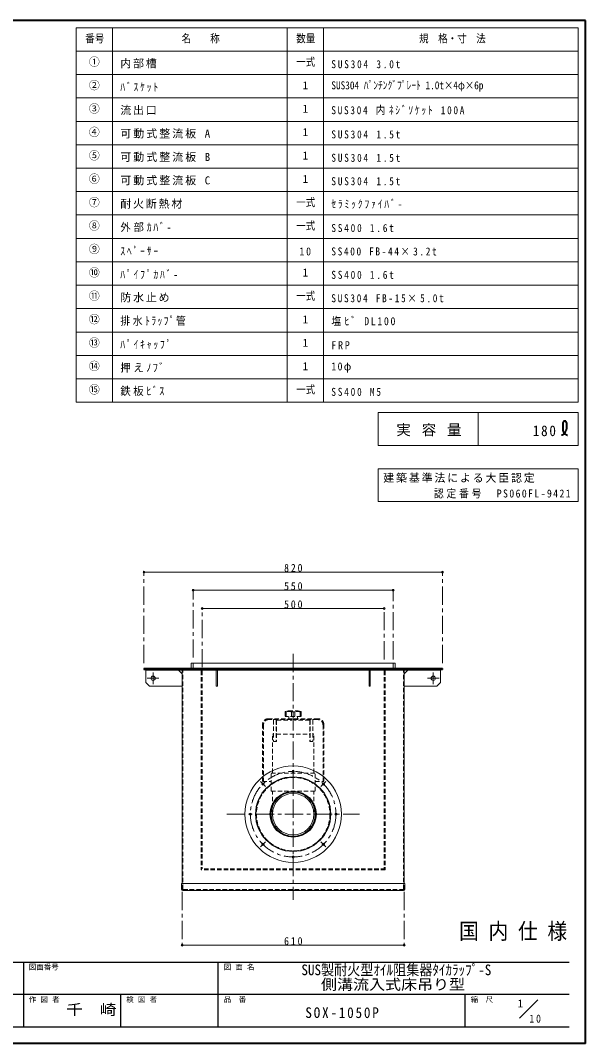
# Model space of a CAD drawing. Units: millimetres at full size, sheet at 1:10. Extents: x -2114 to 1936, y -1399 to 1411.
# Drawn here: x 383 to 1936, y -1399 to 1411 of the extents above; entities that cross this region are included whole.
import ezdxf
from ezdxf.enums import TextEntityAlignment as Align

# ---------------------------------------------------------------- set-up
doc = ezdxf.new("R2010")
doc.units = ezdxf.units.MM
doc.header["$LTSCALE"] = 10
doc.header["$PDMODE"] = 32
doc.header["$PDSIZE"] = 5
doc.linetypes.add('CHAIN1', pattern=[8, 5, -1, 1, -1])
doc.linetypes.add('DASHED1', pattern=[1.8, 1.2, -0.6])
doc.layers.add('0-0_ﾚｲﾔ1', color=4, linetype='Continuous', lineweight=9)
doc.styles.add('ＭＳ ゴシック', font='')
doc.styles.get('ＭＳ ゴシック').set_extended_font_data('MS Gothic')

msp = doc.modelspace()

# ---------------------------------------------------------------- linework, layer by layer
at = {"layer": '0-0_ﾚｲﾔ1', "color": 1, "lineweight": 40}
for p, q in [((1936.08, 1411.36), (-2113.92, 1411.36)), ((1936.08, -1398.64), (1936.08, 1411.36)), ((1875.4, 309.45), (1874.83, 308.57)), ((1876.13, 310.16), (1875.4, 309.45)), ((1876.62, 310.49), (1876.13, 310.16)), ((1876.95, 310.66), (1876.62, 310.49)), ((1877.57, 310.88), (1876.95, 310.66)), ((1878.23, 311.01), (1877.57, 310.88)), ((1878.9, 311.07), (1878.23, 311.01)), ((1879.57, 311.04), (1878.9, 311.07)), ((1880.21, 310.94), (1879.57, 311.04)), ((1880.56, 310.85), (1880.21, 310.94)), ((1881.51, 310.41), (1880.56, 310.85)), ((1882.79, 309.2), (1881.51, 310.41)), ((1883.69, 307.52), (1882.79, 309.2)), ((1873.49, 290.7), (1873.42, 288.58)), ((1873.42, 288.58), (1873.5, 286.48)), ((1873.62, 292.83), (1873.49, 290.7)), ((1873.5, 286.48), (1873.8, 284.43)), ((1873.66, 303.91), (1873.59, 302.48)), ((1873.59, 302.48), (1873.59, 301.08)), ((1873.59, 301.08), (1873.64, 299.7)), ((1873.73, 294.95), (1873.62, 292.83)), ((1873.64, 299.7), (1873.7, 298.33)), ((1873.75, 304.76), (1873.66, 303.91)), ((1873.7, 298.33), (1873.75, 296.96)), ((1873.75, 296.16), (1873.73, 294.95)), ((1873.85, 305.4), (1873.75, 304.76)), ((1873.75, 296.96), (1873.75, 296.16)), ((1873.8, 284.43), (1874.11, 283.27)), ((1874.07, 306.51), (1873.85, 305.4)), ((1874.4, 307.58), (1874.07, 306.51)), ((1874.11, 283.27), (1874.3, 282.71)), ((1874.3, 282.71), (1874.69, 281.77)), ((1874.83, 308.57), (1874.4, 307.58)), ((1874.69, 281.77), (1875.16, 280.86)), ((1880.47, 280.3), (1881.1, 281.43)), ((1881.1, 281.43), (1881.68, 282.58)), ((1881.68, 282.58), (1881.99, 283.27)), ((1881.99, 283.27), (1882.31, 283.97)), ((1882.31, 283.97), (1882.81, 285.18)), ((1882.81, 285.18), (1883.28, 286.41)), ((1883.28, 286.41), (1883.69, 287.63)), ((1884.26, 305.5), (1883.69, 307.52)), ((1883.69, 287.63), (1884.06, 288.86)), ((1884.06, 288.86), (1884.36, 290.08)), ((1884.61, 303.29), (1884.26, 305.5)), ((1884.36, 290.08), (1884.5, 290.79)), ((1884.5, 290.79), (1884.64, 291.59)), ((1884.79, 301.03), (1884.61, 303.29)), ((1884.64, 291.59), (1884.81, 292.96)), ((1884.86, 299.74), (1884.79, 301.03)), ((1884.81, 292.96), (1884.91, 294.36)), ((1884.9, 298.81), (1884.86, 299.74)), ((1884.94, 297.26), (1884.9, 298.81)), ((1884.91, 294.36), (1884.95, 295.79)), ((1884.95, 295.79), (1884.94, 297.26)), ((1869.81, 272.88), (1870.62, 273.17)), ((1870.62, 273.17), (1872.01, 273.68)), ((1872.01, 273.68), (1873.37, 274.22)), ((1873.37, 274.22), (1874.68, 274.83)), ((1874.68, 274.83), (1875.92, 275.51)), ((1875.16, 280.86), (1875.69, 279.98)), ((1875.69, 279.98), (1876.29, 279.14)), ((1875.92, 275.51), (1877.07, 276.3)), ((1876.29, 279.14), (1876.94, 278.34)), ((1876.94, 278.34), (1877.34, 277.89)), ((1877.07, 276.3), (1877.69, 276.82)), ((1877.34, 277.89), (1877.64, 277.58)), ((1877.64, 277.58), (1878.18, 277.06)), ((1877.69, 276.82), (1878.21, 277.31)), ((1878.18, 277.06), (1878.74, 276.57)), ((1878.21, 277.31), (1879.04, 278.23)), ((1878.74, 276.57), (1879.33, 276.1)), ((1879.04, 278.23), (1879.79, 279.23)), ((1879.33, 276.1), (1879.93, 275.67)), ((1879.79, 279.23), (1880.47, 280.3)), ((1879.93, 275.67), (1880.55, 275.25)), ((1880.55, 275.25), (1880.92, 275.03)), ((1880.92, 275.03), (1881.4, 274.75)), ((1881.4, 274.75), (1882.25, 274.29)), ((1882.25, 274.29), (1883.11, 273.87)), ((1883.11, 273.87), (1883.99, 273.47)), ((1883.99, 273.47), (1884.88, 273.1)), ((1884.88, 273.1), (1885.77, 272.73)), ((1885.77, 272.73), (1886.29, 272.52)), ((1936.08, -1398.64), (-2113.92, -1398.64))]:
    msp.add_line(p, q, dxfattribs=at)
at = {"layer": '0-0_ﾚｲﾔ1', "color": 3, "lineweight": 18}
for p, q in [((1916.08, 1391.36), (536.08, 1391.36)), ((636.08, 362.79), (636.08, 1391.36)), ((1116.08, 362.79), (1116.08, 1391.36)), ((1216.08, 362.79), (1216.08, 1391.36)), ((1916.08, 362.79), (1916.08, 1391.36)), ((1916.08, 1327.08), (536.08, 1327.08)), ((1916.08, 1262.79), (536.08, 1262.79)), ((1916.08, 1198.51), (536.08, 1198.51)), ((1916.08, 1134.22), (536.08, 1134.22)), ((1916.08, 1069.94), (536.08, 1069.94)), ((1916.08, 1005.65), (536.08, 1005.65)), ((1916.08, 941.36), (536.08, 941.36)), ((1916.08, 877.08), (536.08, 877.08)), ((1916.08, 812.79), (536.08, 812.79)), ((1916.08, 748.51), (536.08, 748.51)), ((1916.08, 684.22), (536.08, 684.22)), ((1916.08, 619.94), (536.08, 619.94)), ((1916.08, 555.65), (536.08, 555.65)), ((1916.08, 491.36), (536.08, 491.36)), ((1916.08, 427.08), (536.08, 427.08)), ((1366.08, 334.22), (1916.08, 334.22)), ((1366.08, 244.22), (1366.08, 334.22)), ((1641.08, 334.22), (1641.08, 244.22)), ((1916.08, 89.94), (1916.08, 179.94)), ((1366.08, 89.94), (1916.08, 89.94))]:
    msp.add_line(p, q, dxfattribs=at)
at = {"layer": '0-0_ﾚｲﾔ1', "linetype": 'CHAIN1'}
for p, q in [((722.58, -353.64), (722.58, -103.64)), ((1542.58, -353.64), (1542.58, -103.64)), ((857.58, -338.64), (857.58, -153.64)), ((1407.58, -343.64), (1407.58, -153.64)), ((882.58, -365.14), (882.58, -203.64)), ((1382.58, -343.64), (1382.58, -203.64)), ((1132.58, -328.64), (1132.58, -1003.64)), ((747.58, -411.24), (747.58, -379.24)), ((1517.58, -411.24), (1517.58, -379.24)), ((763.58, -395.24), (731.58, -395.24)), ((1533.58, -395.24), (1501.58, -395.24)), ((1042.42, -678.48), (1056.56, -692.62)), ((1208.59, -692.62), (1222.73, -678.48)), ((950.08, -768.64), (1315.08, -768.64)), ((1042.42, -858.79), (1056.56, -844.65)), ((1208.59, -844.65), (1222.73, -858.79)), ((827.58, -982.04), (827.58, -1128.64)), ((1437.58, -982.04), (1437.58, -1128.64))]:
    msp.add_line(p, q, dxfattribs=at)
at = {"layer": '0-0_ﾚｲﾔ1'}
for p, q in [((722.58, -103.64), (1542.58, -103.64)), ((1407.58, -153.64), (857.58, -153.64)), ((882.58, -203.64), (1382.58, -203.64)), ((727.58, -373.24), (727.58, -407.24)), ((817.58, -373.24), (827.58, -383.24)), ((1437.58, -383.24), (1447.58, -373.24)), ((1537.58, -373.24), (1537.58, -407.24)), ((727.58, -407.24), (737.58, -417.24)), ((737.58, -417.24), (827.58, -417.24)), ((827.58, -1128.64), (1437.58, -1128.64))]:
    msp.add_line(p, q, dxfattribs=at)
at = {"layer": '0-0_ﾚｲﾔ1', "color": 7, "lineweight": 18}
for p, q in [((852.58, -353.64), (852.58, -368.64)), ((1412.58, -353.64), (852.58, -353.64)), ((1412.58, -353.64), (1412.58, -368.64)), ((727.58, -371.64), (727.58, -373.24)), ((727.58, -373.24), (1537.58, -373.24)), ((827.58, -374.84), (827.58, -958.64)), ((920.98, -373.24), (920.98, -417.24)), ((924.18, -373.24), (924.18, -417.24)), ((1340.98, -373.24), (1340.98, -417.24)), ((1437.58, -374.84), (1437.58, -958.64)), ((1537.58, -371.64), (1537.58, -373.24)), ((920.98, -417.24), (924.18, -417.24)), ((1439.18, -958.64), (825.98, -958.64)), ((825.98, -975.44), (825.98, -958.64)), ((829.18, -978.64), (1435.98, -978.64)), ((1439.18, -975.44), (1439.18, -958.64)), ((1754.86, -1329.14), (1805.36, -1278.64))]:
    msp.add_line(p, q, dxfattribs=at)
at = {"layer": '0-0_ﾚｲﾔ1', "linetype": 'DASHED1'}
for p, q in [((857.58, -353.64), (857.58, -368.64)), ((1407.58, -353.64), (1407.58, -368.64)), ((829.18, -973.84), (829.18, -374.84)), ((879.58, -374.64), (879.58, -921.64)), ((882.58, -374.64), (882.58, -918.64)), ((1382.58, -374.64), (1382.58, -918.64)), ((1385.58, -374.64), (1385.58, -921.64)), ((1435.98, -973.84), (1435.98, -374.84)), ((1385.58, -918.64), (879.58, -918.64)), ((1385.58, -921.64), (879.58, -921.64)), ((827.58, -975.44), (827.58, -958.64)), ((829.18, -977.04), (1435.98, -977.04)), ((830.78, -975.44), (1434.38, -975.44)), ((847.58, -975.44), (847.58, -977.04)), ((1417.58, -975.44), (1417.58, -977.04)), ((1437.58, -975.44), (1437.58, -958.64))]:
    msp.add_line(p, q, dxfattribs=at)
at = {"layer": '0-0_ﾚｲﾔ1', "color": 5, "lineweight": 25}
for p, q in [((722.58, -368.64), (722.58, -371.64)), ((1542.58, -368.64), (722.58, -368.64)), ((722.58, -371.64), (1542.58, -371.64)), ((1542.58, -368.64), (1542.58, -371.64))]:
    msp.add_line(p, q, dxfattribs=at)
at = {"layer": '0-0_ﾚｲﾔ1', "color": 7, "linetype": 'DASHED1', "lineweight": 18}
for p, q in [((1110.18, -487.44), (1110.18, -500.64)), ((1113.18, -487.44), (1110.18, -487.44)), ((1154.97, -500.64), (1110.18, -500.64)), ((1118.88, -484.73), (1110.97, -486.46)), ((1113.18, -487.44), (1113.18, -500.64)), ((1119.74, -484.64), (1145.42, -484.64)), ((1120.58, -500.64), (1120.58, -506.64)), ((1127.74, -487.44), (1127.74, -500.64)), ((1137.42, -487.44), (1127.74, -487.44)), ((1137.42, -487.44), (1137.42, -500.64)), ((1144.58, -500.64), (1144.58, -506.64)), ((1146.27, -484.73), (1154.19, -486.46)), ((1151.98, -487.44), (1151.98, -500.64)), ((1048.58, -521.64), (1048.58, -678.64)), ((1050.58, -523.64), (1050.58, -678.64)), ((1201.58, -506.64), (1063.58, -506.64)), ((1199.58, -508.64), (1065.58, -508.64)), ((1078.17, -510.14), (1078.17, -568.64)), ((1085.67, -510.14), (1085.67, -568.64)), ((1086.96, -511.14), (1086.96, -568.64)), ((1087.96, -510.14), (1129.18, -510.14)), ((1129.18, -508.64), (1129.18, -510.14)), ((1135.97, -508.64), (1135.97, -510.14)), ((1177.19, -510.14), (1135.97, -510.14)), ((1178.19, -511.14), (1178.19, -568.64)), ((1179.49, -510.14), (1179.49, -568.64)), ((1186.99, -510.14), (1186.99, -568.64)), ((1214.58, -523.64), (1214.58, -678.64)), ((1216.58, -521.64), (1216.58, -678.64)), ((1075.58, -548.64), (1078.17, -548.64)), ((1075.58, -655.64), (1075.58, -548.64)), ((1086.96, -548.64), (1178.19, -548.64)), ((1186.99, -548.64), (1189.58, -548.64)), ((1189.58, -655.64), (1189.58, -548.64)), ((1078.17, -568.64), (1086.96, -568.64)), ((1186.99, -568.64), (1178.19, -568.64)), ((1072.08, -655.64), (1193.08, -655.64)), ((1072.08, -705.64), (1072.08, -655.64)), ((1193.08, -705.64), (1193.08, -655.64)), ((1048.58, -678.64), (1072.08, -678.64)), ((1193.08, -678.64), (1216.58, -678.64)), ((1072.08, -705.64), (1193.08, -705.64)), ((1075.58, -768.64), (1075.58, -705.64)), ((1189.58, -768.64), (1189.58, -705.64))]:
    msp.add_line(p, q, dxfattribs=at)
at = {"layer": '0-0_ﾚｲﾔ1', "color": 6, "lineweight": 25}
for p, q in [((-2068.92, -1175.06), (1891.08, -1175.06)), ((391.08, -1175.06), (391.08, -1353.64)), ((926.79, -1353.64), (926.79, -1175.06)), ((1891.08, -1264.35), (-144.64, -1264.35)), ((658.94, -1353.64), (658.94, -1264.35)), ((1605.36, -1353.64), (1605.36, -1264.35)), ((1891.08, -1353.64), (-2068.92, -1353.64))]:
    msp.add_line(p, q, dxfattribs=at)
at = {"layer": '0-0_ﾚｲﾔ1', "color": 3, "lineweight": 18}
for points in [[(1916.08, 362.79), (536.08, 362.79), (536.08, 1391.36)], [(1366.08, 244.22), (1916.08, 244.22), (1916.08, 334.22)], [(1366.08, 89.94), (1366.08, 179.94), (1916.08, 179.94)]]:
    msp.add_lwpolyline(points, dxfattribs=at)
at = {"layer": '0-0_ﾚｲﾔ1', "color": 7, "lineweight": 18}
msp.add_lwpolyline([(1344.18, -373.24), (1344.18, -417.24), (1340.98, -417.24)], dxfattribs=at)
at = {"layer": '0-0_ﾚｲﾔ1'}
msp.add_lwpolyline([(1537.58, -407.24), (1527.58, -417.24), (1437.58, -417.24)], dxfattribs=at)
at = {"layer": '0-0_ﾚｲﾔ1', "color": 7, "linetype": 'DASHED1', "lineweight": 18}
msp.add_lwpolyline([(1151.98, -487.44), (1154.97, -487.44), (1154.97, -500.64)], dxfattribs=at)
at = {"layer": '0-0_ﾚｲﾔ1'}
for centre, radius in [((747.58, -395.24), 6), ((1517.58, -395.24), 6), ((1132.58, -768.64), 60.5), ((1132.58, -768.64), 57)]:
    msp.add_circle(centre, radius, dxfattribs=at)
at = {"layer": '0-0_ﾚｲﾔ1', "color": 7, "lineweight": 18}
for centre, radius in [((1132.58, -768.64), 132.5), ((1132.58, -651.14), 3), ((1049.49, -685.55), 3), ((1215.66, -685.55), 3), ((1015.08, -768.64), 3), ((1250.08, -768.64), 3), ((1049.49, -851.72), 3), ((1215.66, -851.72), 3), ((1132.58, -886.14), 3)]:
    msp.add_circle(centre, radius, dxfattribs=at)
at = {"layer": '0-0_ﾚｲﾔ1', "linetype": 'CHAIN1'}
msp.add_circle((1132.58, -768.64), 117.5, dxfattribs=at)
at = {"layer": '0-0_ﾚｲﾔ1', "color": 5, "lineweight": 25}
for radius in [102.5, 63]:
    msp.add_circle((1132.58, -768.64), radius, dxfattribs=at)
at = {"layer": '0-0_ﾚｲﾔ1', "color": 7, "linetype": 'DASHED1', "lineweight": 18}
msp.add_circle((1132.58, -768.64), 100.9, dxfattribs=at)
at = {"layer": '0-0_ﾚｲﾔ1', "linetype": 'DASHED1'}
for centre, radius, start, end in [((825.98, -374.84), 3.2, 0, 90), ((876.58, -374.64), 6, 0, 90), ((876.58, -374.64), 3, 0, 90), ((1388.58, -374.64), 6, 90, 180), ((1388.58, -374.64), 3, 90, 180), ((1439.18, -374.84), 3.2, 90, 180), ((830.78, -973.84), 3.2, 180, 270), ((829.18, -975.44), 1.6, 180, 270), ((830.78, -973.84), 1.6, 180, 270), ((1434.38, -973.84), 1.6, 270, 0), ((1434.38, -973.84), 3.2, 270, 0), ((1435.98, -975.44), 1.6, 270, 0)]:
    msp.add_arc(centre, radius, start, end, dxfattribs=at)
at = {"layer": '0-0_ﾚｲﾔ1', "color": 7, "lineweight": 18}
for centre, radius, start, end in [((825.98, -374.84), 1.6, 0, 90), ((1439.18, -374.84), 1.6, 90, 180), ((829.18, -975.44), 3.2, 180, 270), ((1435.98, -975.44), 3.2, 270, 0)]:
    msp.add_arc(centre, radius, start, end, dxfattribs=at)
at = {"layer": '0-0_ﾚｲﾔ1', "color": 7, "linetype": 'DASHED1', "lineweight": 18}
for centre, radius, start, end in [((1111.18, -487.44), 1, 102.36697, 180), ((1120.46, -519.99), 33.35, 77.38992, 102.61008), ((1119.74, -488.64), 4, 90, 102.36697), ((1144.7, -519.99), 33.35, 77.38992, 102.61008), ((1145.42, -488.64), 4, 77.63303, 90), ((1153.97, -487.44), 1, 0, 77.63303), ((1063.58, -521.64), 15, 90, 180), ((1065.58, -523.64), 15, 90, 180), ((1079.67, -510.14), 1.5, 90, 180), ((1087.17, -510.14), 1.5, 90, 180), ((1087.96, -511.14), 1, 90, 180), ((1177.19, -511.14), 1, 0, 90), ((1177.99, -510.14), 1.5, 0, 90), ((1185.49, -510.14), 1.5, 0, 90), ((1199.58, -523.64), 15, 0, 90), ((1201.58, -521.64), 15, 0, 90)]:
    msp.add_arc(centre, radius, start, end, dxfattribs=at)
at = {"layer": '0-0_ﾚｲﾔ1'}
for p in [(722.58, -103.64), (1542.58, -103.64), (857.58, -153.64), (1407.58, -153.64), (882.58, -203.64), (1382.58, -203.64), (827.58, -1128.64), (1437.58, -1128.64)]:
    msp.add_point(p, dxfattribs=at)

# ---------------------------------------------------------------- texts
at = {"layer": '0-0_ﾚｲﾔ1', "color": 7, "style": 'ＭＳ ゴシック'}
for s, height, width, p in [('番号', 21.99, 0.85, (561.08, 1344.22)), ('名\u3000\u3000称', 21.99, 0.85, (826.08, 1344.22)), ('数量', 21.99, 0.85, (1141.08, 1344.22)), ('規\u3000格・寸\u3000法', 21.99, 0.85, (1478.58, 1344.22)), ('一式', 21.99, 0.85, (1141.08, 1279.94)), ('SUS304 ﾊﾟﾝﾁﾝｸﾞﾌﾟﾚｰﾄ 1.0t×4φ×6p', 21.99, 0.85, (1237.51, 1215.65)), ('一式', 21.99, 0.85, (1141.08, 894.22)), ('一式', 21.99, 0.85, (1141.08, 829.94)), ('一式', 21.99, 0.85, (1141.08, 637.08)), ('一式', 21.99, 0.85, (1141.08, 379.94)), ('国 内 仕 様', 43.99, 0.9, (1588.58, -1125.06)), ('SUS製耐火型ｵｲﾙ阻集器ﾀｲｶﾗｯﾌﾟ-S', 29.33, 0.9, (1155.19, -1219.71)), ('側溝流入式床吊り型', 29.33, 1.1, (1208.94, -1259.71)), ('千\u3000崎', 29.33, 1.15, (508.94, -1328.99))]:
    msp.add_text(s, height=height, dxfattribs=dict(at, width=width)).set_placement(p, align=Align.BOTTOM_LEFT)
for s, height, p in [('①', 21.99, (571.08, 1279.94)), ('②', 21.99, (571.08, 1215.65)), ('1', 21.99, (1158.58, 1215.65)), ('③', 21.99, (571.08, 1151.36)), ('1', 21.99, (1158.58, 1151.36)), ('④', 21.99, (571.08, 1087.08)), ('1', 21.99, (1158.58, 1087.08)), ('⑤', 21.99, (571.08, 1022.79)), ('1', 21.99, (1158.58, 1022.79)), ('⑥', 21.99, (571.08, 958.51)), ('1', 21.99, (1158.58, 958.51)), ('⑦', 21.99, (571.08, 894.22)), ('⑧', 21.99, (571.08, 829.94)), ('⑨', 21.99, (571.08, 765.65)), ('⑩', 21.99, (571.08, 701.36)), ('1', 21.99, (1158.58, 701.36)), ('⑪', 21.99, (571.08, 637.08)), ('⑫', 21.99, (571.08, 572.79)), ('1', 21.99, (1158.58, 572.79)), ('⑬', 21.99, (571.08, 508.51)), ('1', 21.99, (1158.58, 508.51)), ('⑭', 21.99, (571.08, 444.22)), ('1', 21.99, (1158.58, 444.22)), ('⑮', 21.99, (571.08, 379.94)), ('図面番号', 14.66, (406.08, -1200.06)), ('図 面 名', 14.66, (941.79, -1200.06)), ('作 図 者', 14.66, (406.08, -1289.35)), ('検 図 者', 14.66, (673.94, -1289.35)), ('品\u3000番', 14.66, (941.79, -1289.35)), ('縮\u3000尺', 14.66, (1620.36, -1289.35)), ('1', 21.99, (1749.78, -1306.16))]:
    msp.add_text(s, height=height, dxfattribs=at).set_placement(p, align=Align.BOTTOM_LEFT)
at = {"layer": '0-0_ﾚｲﾔ1', "color": 7, "attachment_point": 7, "style": 'ＭＳ ゴシック'}
for s, insert, char_height in [('\\T1.17;内部槽', (657.51, 1279.94), 21.99), ('\\T1.39;\\W0.85;SUS304\\~3.0t', (1237.51, 1279.94), 21.99), ('\\T1.39;\\W0.85;ﾊﾞｽｹｯﾄ', (657.51, 1215.65), 21.99), ('\\T1.17;流出口', (657.51, 1151.36), 21.99), ('\\T1.37;\\W0.85;SUS304\\~内ﾈｼﾞｿｹｯﾄ\\~100A', (1237.51, 1151.36), 21.99), ('\\T1.19;可動式整流板\\~A', (657.51, 1087.08), 21.99), ('\\T1.39;\\W0.85;SUS304\\~1.5t', (1237.51, 1087.08), 21.99), ('\\T1.19;可動式整流板\\~B', (657.51, 1022.79), 21.99), ('\\T1.39;\\W0.85;SUS304\\~1.5t', (1237.51, 1022.79), 21.99), ('\\T1.19;可動式整流板\\~C', (657.51, 958.51), 21.99), ('\\T1.39;\\W0.85;SUS304\\~1.5t', (1237.51, 958.51), 21.99), ('\\T1.17;耐火断熱材', (657.51, 894.22), 21.99), ('\\T1.39;\\W0.85;ｾﾗﾐｯｸﾌｧｲﾊﾞ-', (1237.51, 894.22), 21.99), ('\\T1.27;\\W0.95;外部ｶﾊﾞ-', (657.51, 829.94), 21.99), ('\\T1.39;\\W0.85;SS400\\~1.6t', (1237.51, 829.94), 21.99), ('\\T1.39;\\W0.85;ｽﾍﾟｰｻｰ', (657.51, 765.65), 21.99), ('\\T1.36;\\W0.9;10', (1149.83, 765.65), 21.99), ('\\T1.36;\\W0.85;SS400\\~FB-44×3.2t', (1237.51, 765.65), 21.99), ('\\T1.39;\\W0.85;ﾊﾟｲﾌﾟｶﾊﾞ-', (657.51, 701.36), 21.99), ('\\T1.39;\\W0.85;SS400\\~1.6t', (1237.51, 701.36), 21.99), ('\\T1.17;防水止め', (657.51, 637.08), 21.99), ('\\T1.37;\\W0.85;SUS304\\~FB-15×5.0t', (1237.51, 637.08), 21.99), ('\\T1.26;\\W0.9;排水ﾄﾗｯﾌﾟ管', (657.51, 572.79), 21.99), ('\\T1.34;\\W0.9;塩ﾋﾞ\\~DL100', (1237.51, 572.79), 21.99), ('\\T1.39;\\W0.85;ﾊﾟｲｷｬｯﾌﾟ', (657.51, 508.51), 21.99), ('\\T1.38;\\W0.9;FRP', (1237.51, 508.51), 21.99), ('\\T1.25;\\W0.95;押えﾉﾌﾞ', (657.51, 444.22), 21.99), ('\\T1.27;\\W0.9;10φ', (1237.51, 444.22), 21.99), ('\\T1.25;\\W0.95;鉄板ﾋﾞｽ', (657.51, 379.94), 21.99), ('\\T1.39;\\W0.85;SS400\\~M5', (1237.51, 379.94), 21.99), ('\\T1.16;実\\~容\\~量', (1416.08, 269.22), 29.33), ('\\T1.27;\\W0.9;180', (1791.08, 269.22), 29.33), ('\\T1.17;建築基準法による大臣認定', (1380.36, 141.36), 21.99), ('\\T1.28;\\W0.9;認定番号\u3000PS060FL-9421', (1519.29, 98.51), 21.99), ('\\T1.38;\\W0.9;820', (1107.58, -103.64), 21.99), ('\\T1.38;\\W0.9;550', (1107.58, -153.64), 21.99), ('\\T1.38;\\W0.9;500', (1107.58, -203.64), 21.99), ('\\T1.38;\\W0.9;610', (1107.58, -1128.64), 21.99), ('\\T1.28;\\W0.9;SOX-1050P', (1166.08, -1328.99), 29.33), ('\\T1.36;\\W0.9;10', (1781.75, -1341.54), 21.99)]:
    msp.add_mtext(s, dxfattribs=dict(at, insert=insert, char_height=char_height))

doc.saveas('drawing.dxf')
